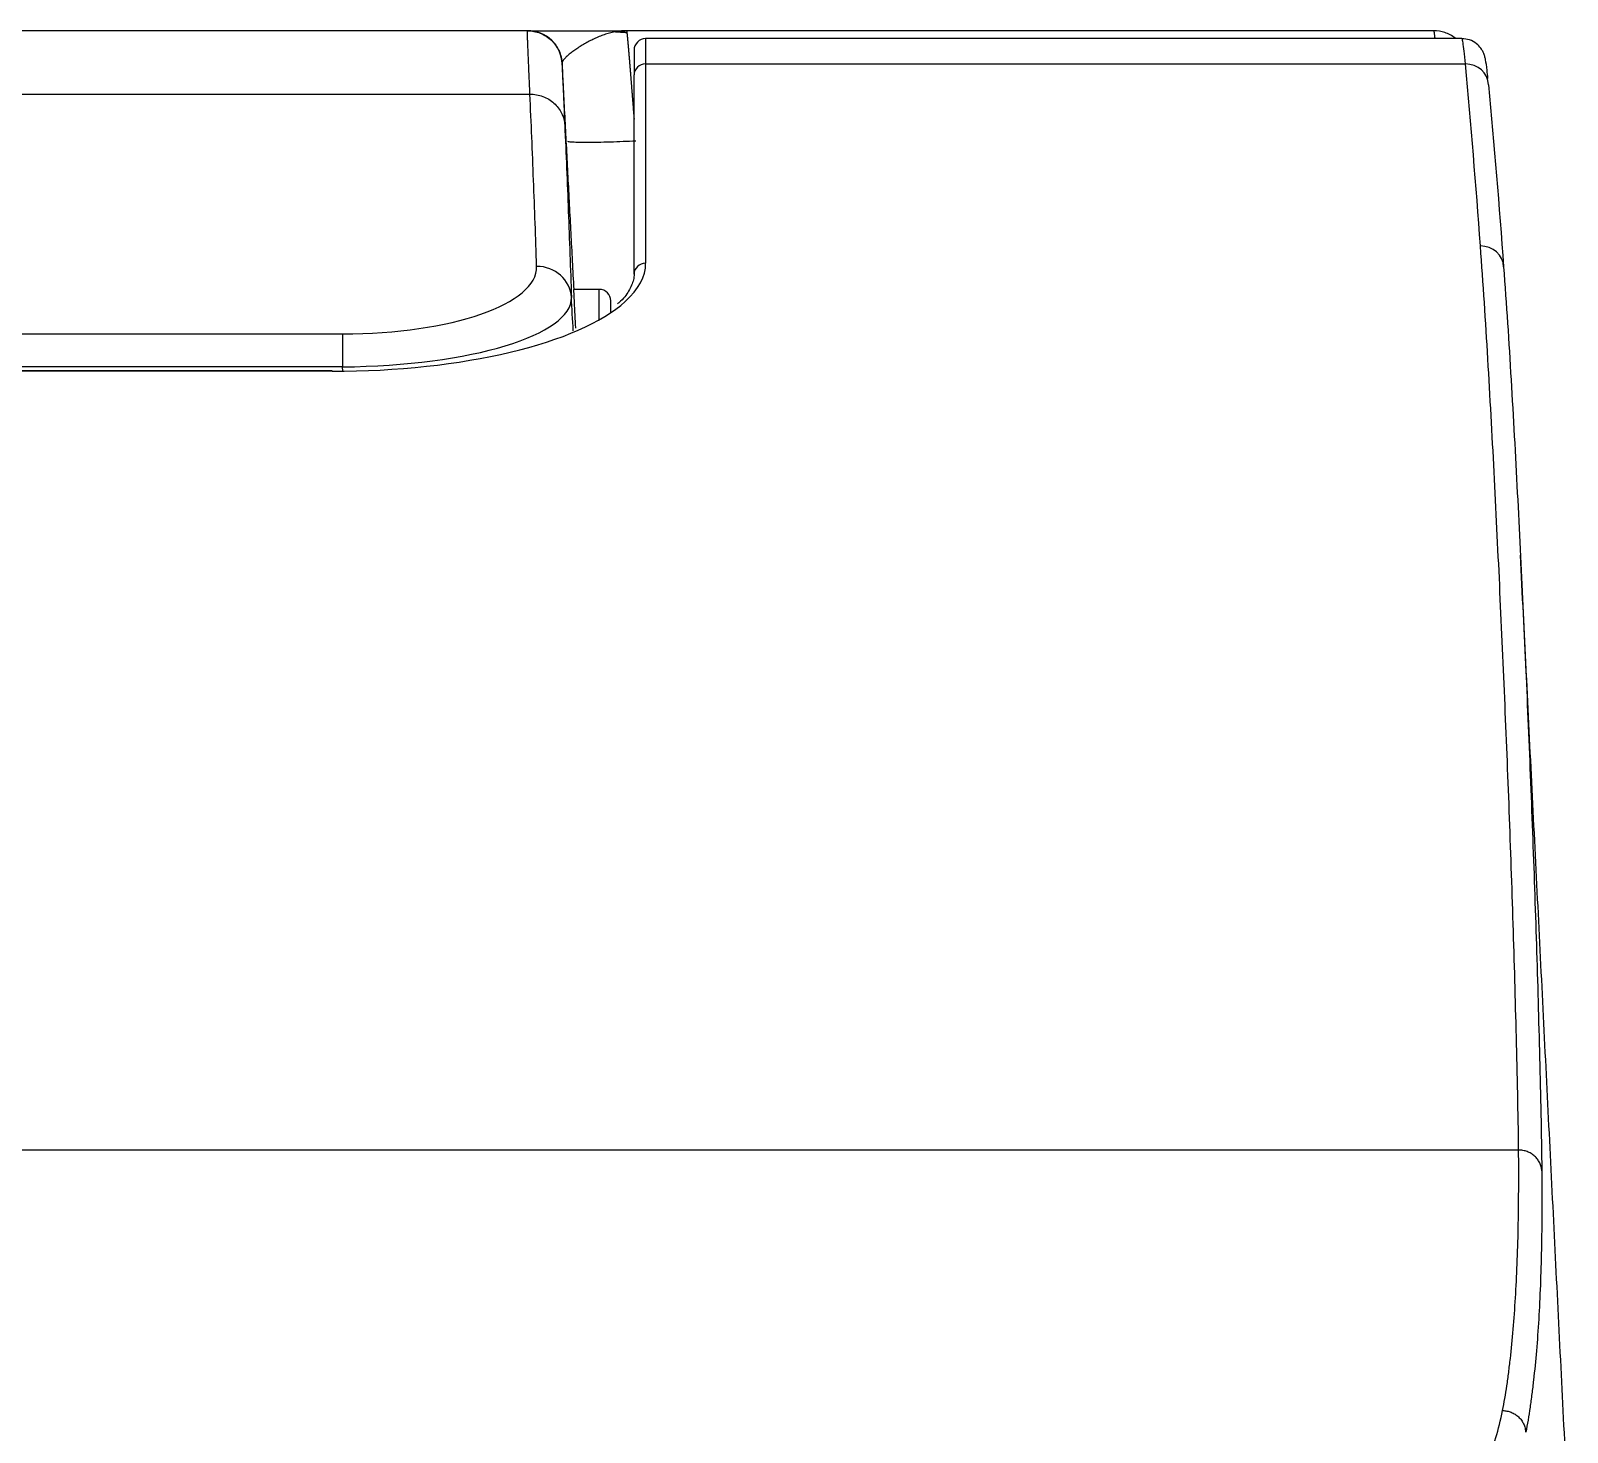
# Model space of a CAD drawing. Extents: x 2759 to 9191, y -64 to 2464.
# Drawn here: x 8086.2 to 8152.4, y 718.6 to 778.9 of the extents above; entities that cross this region are included whole.
import ezdxf

# ---------------------------------------------------------------- set-up
doc = ezdxf.new("R2010")
doc.units = 0
doc.header["$LTSCALE"] = 20
doc.header["$MEASUREMENT"] = 0
doc.layers.get('0').update_dxf_attribs({"linetype": 'CONTINUOUS'})

msp = doc.modelspace()

# ---------------------------------------------------------------- linework, layer by layer
at = {"color": 7, "linetype": 'Continuous'}
for p, q in [((8112.195, 778.095), (8112.195, 777.03)), ((8147.842, 778.595), (8112.695, 778.595)), ((8112.695, 778.595), (8112.695, 777.503)), ((8109.103, 777.513), (8109.101, 777.513)), ((8112.695, 777.503), (8112.695, 768.922)), ((8112.195, 768.449), (8112.195, 777.03)), ((8110.694, 767.795), (8109.61, 767.795)), ((8110.694, 766.483), (8110.694, 767.795)), ((8111.194, 766.788), (8111.194, 767.295)), ((7810.542, 765.876), (8099.646, 765.876)), ((8099.646, 765.876), (8099.646, 764.458)), ((8099.646, 764.458), (7810.542, 764.458)), ((8099.195, 764.294), (7810.992, 764.294)), ((8099.195, 764.267), (7810.992, 764.267)), ((8099.195, 764.267), (8099.195, 764.294)), ((8099.656, 764.269), (8099.646, 764.458))]:
    msp.add_line(p, q, dxfattribs=at)
for centre, radius, start, end in [((8107.607, 777.435), 1.5, 2.94586, 90), ((8112.695, 778.095), 0.5, 90, 180), ((8110.694, 767.295), 0.5, 0, 90)]:
    msp.add_arc(centre, radius, start, end, dxfattribs=at)
for centre, major_axis, ratio, start_param, end_param in [((8112.695, 777.03), (-0.5, 0), 0.945376, 4.712389, 6.283185), ((8147.992, 776.557), (0.996, 0.093), 0.944943, 6.237945, 7.766345), ((8148.642, 768.719), (0.997, 0.073), 0.945109, 6.259084, 7.785221), ((8099.195, 768.922), (13.5, 0), 0.344818, 5.920307, 6.283185), ((8112.695, 768.449), (-0.5, 0), 0.945376, 4.712389, 6.283185), ((8099.486, 768.807), (-8.514, 0.062), 0.34417, 1.592084, 3.155484), ((8108, 767.367), (-1.499, -0.05), 0.945321, 3.164281, 4.681182), ((8099.195, 768.922), (13.5, 0), 0.344818, 4.712389, 5.920307), ((8099.486, 767.389), (10.012, 0.038), 0.292843, 4.727232, 6.290632)]:
    msp.add_ellipse(centre, major_axis=major_axis, ratio=ratio, start_param=start_param, end_param=end_param, dxfattribs=at)
for points, degree in [([(8107.603, 778.935), (7802.591, 778.935)], 1), ([(8111.909, 778.846), (8111.334, 778.883)], 1), ([(8146.631, 778.935), (8135.046, 778.935), (8123.461, 778.935), (8111.877, 778.935)], 3), ([(8109.611, 767.795), (8109.103, 777.513)], 1), ([(8112.695, 777.503), (8124.461, 777.503), (8136.226, 777.503), (8147.992, 777.503)], 3), ([(8148.642, 769.664), (8148.451, 772.277), (8148.235, 774.89), (8147.992, 777.503)], 3), ([(7802.477, 776.204), (8107.713, 776.204)], 1), ([(8148.99, 776.607), (8149.233, 773.995), (8149.45, 771.382), (8149.64, 768.769)], 3), ([(8109.576, 766.015), (8109.55, 766.493), (8109.524, 766.971), (8109.497, 767.449)], 3), ([(8152.38, 716.025), (8150.364, 756.343)], 1), ([(8150.284, 730.726), (8020.157, 730.726), (7890.03, 730.726), (7759.904, 730.726)], 3)]:
    msp.add_open_spline(points, degree=degree, dxfattribs=at)
for points, knots in [([(8107.713, 776.204), (8107.708, 776.317), (8107.698, 776.54), (8107.689, 776.756), (8107.68, 776.967), (8107.675, 777.07), (8107.666, 777.27), (8107.662, 777.367), (8107.654, 777.554), (8107.65, 777.644), (8107.643, 777.817), (8107.64, 777.899), (8107.635, 778.016), (8107.633, 778.054), (8107.63, 778.127), (8107.629, 778.162), (8107.625, 778.264), (8107.622, 778.326), (8107.618, 778.441), (8107.616, 778.493), (8107.612, 778.587), (8107.611, 778.628), (8107.608, 778.701), (8107.607, 778.733), (8107.606, 778.774), (8107.605, 778.787), (8107.604, 778.811), (8107.604, 778.822), (8107.603, 778.852), (8107.603, 778.869), (8107.602, 778.896), (8107.602, 778.906), (8107.602, 778.922), (8107.602, 778.932), (8107.603, 778.935), (8107.603, 778.935)], [0, 0, 0, 0, 0.0625, 0.125, 0.125, 0.1875, 0.1875, 0.25, 0.25, 0.3125, 0.3125, 0.375, 0.375, 0.40625, 0.40625, 0.4375, 0.4375, 0.5, 0.5, 0.5625, 0.5625, 0.625, 0.625, 0.6875, 0.6875, 0.71875, 0.71875, 0.75, 0.75, 0.8125, 0.8125, 0.875, 0.875, 0.9375, 1, 1, 1, 1]), ([(8107.603, 778.935), (8107.698, 778.935), (8107.793, 778.926), (8107.979, 778.89), (8108.071, 778.863), (8108.247, 778.793), (8108.332, 778.75), (8108.492, 778.647), (8108.567, 778.588), (8108.705, 778.458), (8108.767, 778.386), (8108.878, 778.231), (8108.926, 778.149), (8109.005, 777.977), (8109.037, 777.887), (8109.082, 777.702), (8109.096, 777.608), (8109.101, 777.513)], [0, 0, 0, 0, 0.125, 0.125, 0.25, 0.25, 0.375, 0.375, 0.5, 0.5, 0.625, 0.625, 0.75, 0.75, 0.875, 0.875, 1, 1, 1, 1]), ([(8107.676, 778.935), (8107.683, 778.935), (8107.691, 778.935), (8107.73, 778.935), (8107.768, 778.935), (8107.859, 778.935), (8107.911, 778.935), (8107.986, 778.935), (8108.001, 778.935), (8108.032, 778.935), (8108.08, 778.935), (8108.132, 778.935), (8108.239, 778.935), (8108.315, 778.935), (8108.479, 778.935), (8108.566, 778.935), (8108.749, 778.935), (8108.844, 778.935), (8109.044, 778.935), (8109.148, 778.935), (8109.31, 778.935), (8109.365, 778.935), (8109.476, 778.935), (8109.532, 778.935), (8109.704, 778.935), (8109.821, 778.935), (8110.06, 778.935), (8110.182, 778.935), (8110.431, 778.935), (8110.557, 778.935), (8110.814, 778.935), (8110.944, 778.935), (8111.207, 778.935), (8111.34, 778.935), (8111.541, 778.935), (8111.608, 778.935), (8111.709, 778.935), (8111.742, 778.935), (8111.793, 778.935), (8111.809, 778.935), (8111.835, 778.935), (8111.843, 778.935), (8111.855, 778.935), (8111.859, 778.935), (8111.864, 778.935), (8111.864, 778.935), (8111.865, 778.935), (8111.865, 778.935), (8111.865, 778.935), (8111.865, 778.935), (8111.866, 778.935), (8111.867, 778.935), (8111.871, 778.935), (8111.874, 778.935), (8111.877, 778.935)], [0, 0, 0, 0, 0.018043, 0.018043, 0.088183, 0.088183, 0.158323, 0.158323, 0.175857, 0.175857, 0.193392, 0.228462, 0.228462, 0.298602, 0.298602, 0.368742, 0.368742, 0.438882, 0.438882, 0.509021, 0.509021, 0.544091, 0.544091, 0.579161, 0.579161, 0.649301, 0.649301, 0.719441, 0.719441, 0.789581, 0.789581, 0.85972, 0.85972, 0.92986, 0.92986, 0.96493, 0.96493, 0.982465, 0.982465, 0.991233, 0.991233, 0.995616, 0.995616, 0.997808, 0.997808, 0.998082, 0.998219, 0.998219, 0.998253, 0.998253, 0.998288, 0.998356, 0.998904, 1, 1, 1, 1]), ([(8111.877, 778.935), (8111.875, 778.935), (8111.873, 778.935), (8111.87, 778.935), (8111.869, 778.935), (8111.869, 778.935), (8111.869, 778.935), (8111.868, 778.935), (8111.866, 778.935), (8111.864, 778.935), (8111.857, 778.935), (8111.853, 778.935), (8111.839, 778.935), (8111.829, 778.935), (8111.801, 778.934), (8111.782, 778.933), (8111.725, 778.931), (8111.687, 778.928), (8111.573, 778.918), (8111.496, 778.908), (8111.344, 778.882), (8111.268, 778.866), (8111.155, 778.838), (8111.117, 778.828), (8111.043, 778.806), (8111.005, 778.795), (8110.931, 778.771), (8110.894, 778.758), (8110.821, 778.731), (8110.784, 778.718), (8110.675, 778.675), (8110.603, 778.644), (8110.495, 778.595), (8110.46, 778.579), (8110.389, 778.544), (8110.355, 778.527), (8110.25, 778.473), (8110.182, 778.436), (8110.048, 778.36), (8109.982, 778.321), (8109.886, 778.261), (8109.855, 778.241), (8109.793, 778.201), (8109.763, 778.181), (8109.673, 778.121), (8109.615, 778.081), (8109.534, 778.021), (8109.507, 778.001), (8109.456, 777.962), (8109.431, 777.943), (8109.384, 777.904), (8109.361, 777.885), (8109.318, 777.848), (8109.298, 777.829), (8109.241, 777.774), (8109.208, 777.738), (8109.168, 777.687), (8109.156, 777.67), (8109.136, 777.636), (8109.128, 777.62), (8109.107, 777.571), (8109.101, 777.541), (8109.103, 777.51)], [0, 0, 0, 0, 0.000977, 0.001465, 0.001709, 0.001709, 0.001831, 0.001831, 0.001953, 0.003906, 0.003906, 0.007812, 0.007812, 0.015625, 0.015625, 0.03125, 0.03125, 0.0625, 0.0625, 0.125, 0.125, 0.1875, 0.1875, 0.21875, 0.21875, 0.25, 0.25, 0.28125, 0.28125, 0.3125, 0.3125, 0.375, 0.375, 0.40625, 0.40625, 0.4375, 0.4375, 0.5, 0.5, 0.5625, 0.5625, 0.59375, 0.59375, 0.625, 0.625, 0.6875, 0.6875, 0.71875, 0.71875, 0.75, 0.75, 0.78125, 0.78125, 0.8125, 0.8125, 0.875, 0.875, 0.90625, 0.90625, 0.9375, 0.9375, 1, 1, 1, 1]), ([(8111.877, 778.935), (8111.877, 778.935), (8111.877, 778.935), (8111.877, 778.935), (8111.877, 778.934), (8111.877, 778.933), (8111.877, 778.932), (8111.877, 778.931), (8111.878, 778.929), (8111.878, 778.927), (8111.878, 778.925), (8111.878, 778.922), (8111.879, 778.919), (8111.879, 778.916), (8111.88, 778.913), (8111.88, 778.909), (8111.88, 778.905), (8111.881, 778.901), (8111.881, 778.897), (8111.882, 778.892), (8111.883, 778.887), (8111.883, 778.881), (8111.884, 778.875), (8111.884, 778.869), (8111.885, 778.863), (8111.886, 778.856), (8111.886, 778.851), (8111.887, 778.848), (8111.887, 778.847)], [0, 0, 0, 0, 0.037706, 0.075569, 0.113589, 0.151766, 0.190101, 0.228593, 0.267242, 0.306048, 0.345012, 0.384134, 0.423412, 0.462848, 0.502442, 0.542193, 0.582101, 0.622167, 0.662391, 0.702772, 0.743311, 0.784007, 0.824861, 0.865873, 0.907042, 0.948369, 0.989854, 1, 1, 1, 1]), ([(8111.887, 778.847), (8111.887, 778.846), (8111.887, 778.841), (8111.888, 778.834), (8111.889, 778.826), (8111.89, 778.818), (8111.891, 778.809), (8111.892, 778.8), (8111.893, 778.791), (8111.894, 778.781), (8111.895, 778.771), (8111.896, 778.76), (8111.897, 778.75), (8111.898, 778.739), (8111.899, 778.727), (8111.9, 778.715), (8111.902, 778.703), (8111.903, 778.69), (8111.904, 778.677), (8111.905, 778.664), (8111.907, 778.65), (8111.908, 778.636), (8111.91, 778.622), (8111.911, 778.607), (8111.912, 778.592), (8111.914, 778.576), (8111.915, 778.56), (8111.917, 778.544), (8111.918, 778.527), (8111.92, 778.51), (8111.922, 778.492), (8111.923, 778.474), (8111.925, 778.456), (8111.927, 778.437), (8111.929, 778.418), (8111.93, 778.398), (8111.932, 778.378), (8111.934, 778.358), (8111.936, 778.337), (8111.938, 778.315), (8111.94, 778.294), (8111.942, 778.272), (8111.944, 778.249), (8111.946, 778.226), (8111.948, 778.203), (8111.95, 778.179), (8111.952, 778.155), (8111.954, 778.13), (8111.956, 778.105), (8111.958, 778.079), (8111.961, 778.053), (8111.963, 778.027), (8111.965, 778), (8111.968, 777.973), (8111.97, 777.945), (8111.972, 777.917), (8111.975, 777.888), (8111.977, 777.859), (8111.98, 777.83), (8111.982, 777.8), (8111.985, 777.769), (8111.987, 777.738), (8111.99, 777.707), (8111.992, 777.676), (8111.995, 777.643), (8111.998, 777.611), (8112, 777.578), (8112.003, 777.544), (8112.006, 777.51), (8112.009, 777.476), (8112.012, 777.441), (8112.014, 777.406), (8112.017, 777.37), (8112.02, 777.334), (8112.023, 777.297), (8112.026, 777.26), (8112.029, 777.223), (8112.032, 777.185), (8112.035, 777.147), (8112.038, 777.108), (8112.042, 777.069), (8112.045, 777.029), (8112.048, 776.989), (8112.051, 776.948), (8112.054, 776.907), (8112.058, 776.866), (8112.061, 776.824), (8112.064, 776.782), (8112.068, 776.739), (8112.071, 776.696), (8112.075, 776.653), (8112.078, 776.609), (8112.082, 776.564), (8112.085, 776.52), (8112.089, 776.474), (8112.092, 776.429), (8112.096, 776.383), (8112.1, 776.336), (8112.103, 776.29), (8112.107, 776.242), (8112.111, 776.195), (8112.114, 776.147), (8112.118, 776.098), (8112.122, 776.05), (8112.126, 776.001), (8112.13, 775.951), (8112.134, 775.901), (8112.138, 775.851), (8112.142, 775.8), (8112.146, 775.749), (8112.15, 775.698), (8112.154, 775.646), (8112.158, 775.594), (8112.162, 775.542), (8112.166, 775.489), (8112.17, 775.436), (8112.175, 775.383), (8112.179, 775.329), (8112.183, 775.275), (8112.187, 775.221), (8112.191, 775.172), (8112.194, 775.142), (8112.195, 775.13)], [0, 0, 0, 0, 0.005166, 0.012022, 0.018903, 0.025811, 0.032744, 0.039703, 0.046688, 0.053699, 0.060736, 0.067799, 0.074888, 0.082003, 0.089143, 0.09631, 0.103502, 0.11072, 0.117965, 0.125235, 0.132531, 0.139853, 0.147201, 0.154574, 0.161974, 0.1694, 0.176852, 0.184329, 0.191833, 0.199362, 0.206918, 0.214499, 0.222106, 0.22974, 0.237399, 0.245084, 0.252795, 0.260533, 0.268296, 0.276085, 0.2839, 0.291741, 0.299608, 0.307501, 0.31542, 0.323365, 0.331336, 0.339333, 0.347356, 0.355405, 0.36348, 0.371581, 0.379708, 0.387861, 0.396039, 0.404244, 0.412475, 0.420732, 0.429015, 0.437324, 0.445659, 0.45402, 0.462407, 0.47082, 0.479259, 0.487724, 0.496215, 0.504733, 0.513276, 0.521845, 0.53044, 0.539061, 0.547709, 0.556382, 0.565081, 0.573807, 0.582558, 0.591336, 0.600139, 0.608969, 0.617824, 0.626706, 0.635614, 0.644547, 0.653507, 0.662493, 0.671505, 0.680543, 0.689607, 0.698697, 0.707813, 0.716956, 0.726124, 0.735318, 0.744539, 0.753785, 0.763058, 0.772356, 0.781681, 0.791032, 0.800409, 0.809812, 0.819241, 0.828696, 0.838177, 0.847684, 0.857217, 0.866777, 0.876362, 0.885974, 0.895612, 0.905275, 0.914965, 0.924681, 0.934423, 0.944191, 0.953985, 0.963806, 0.973652, 0.983525, 0.993423, 1, 1, 1, 1]), ([(8147.58, 778.598), (8147.571, 778.606), (8147.431, 778.716), (8147.123, 778.883), (8146.8, 778.929), (8146.63, 778.926)], [0, 0, 0, 0, 0.033993, 0.522434, 1, 1, 1, 1]), ([(8146.685, 778.612), (8146.685, 778.616), (8146.685, 778.619), (8146.683, 778.636), (8146.682, 778.649), (8146.677, 778.688), (8146.675, 778.712), (8146.667, 778.779), (8146.657, 778.853), (8146.648, 778.897), (8146.639, 778.927), (8146.635, 778.935), (8146.631, 778.935)], [0, 0, 0, 0, 0.014715, 0.014715, 0.0804, 0.0804, 0.211772, 0.211772, 0.474515, 0.737257, 0.737257, 1, 1, 1, 1]), ([(8148.963, 776.884), (8148.951, 777.009), (8148.915, 777.361), (8148.883, 777.592), (8148.832, 777.812), (8148.787, 777.961), (8148.673, 778.175), (8148.474, 778.393), (8148.182, 778.559), (8147.958, 778.589), (8147.841, 778.587)], [0, 0, 0, 0, 0.186121, 0.567532, 0.684514, 0.774885, 0.830785, 0.883576, 0.943831, 1, 1, 1, 1]), ([(8147.992, 777.503), (8147.973, 777.718), (8147.955, 777.901), (8147.922, 778.203), (8147.907, 778.323), (8147.879, 778.499), (8147.866, 778.556), (8147.852, 778.587), (8147.849, 778.591), (8147.845, 778.595), (8147.843, 778.595), (8147.842, 778.595)], [0, 0, 0, 0, 0.295772, 0.295772, 0.591545, 0.591545, 0.887317, 0.887317, 0.96126, 0.96126, 1, 1, 1, 1]), ([(8109.101, 777.513), (8109.101, 777.513), (8109.1, 777.511), (8109.1, 777.501), (8109.1, 777.486), (8109.1, 777.476), (8109.101, 777.45), (8109.101, 777.434), (8109.102, 777.395), (8109.103, 777.372), (8109.105, 777.319), (8109.106, 777.289), (8109.109, 777.219), (8109.11, 777.179), (8109.114, 777.089), (8109.116, 777.039), (8109.12, 776.928), (8109.123, 776.868), (8109.128, 776.737), (8109.131, 776.667), (8109.138, 776.516), (8109.141, 776.437), (8109.149, 776.269), (8109.152, 776.182), (8109.16, 776), (8109.165, 775.905), (8109.173, 775.71), (8109.178, 775.61), (8109.187, 775.404), (8109.196, 775.194), (8109.206, 774.976), (8109.21, 774.865)], [0, 0, 0, 0, 0.0625, 0.125, 0.125, 0.1875, 0.1875, 0.25, 0.25, 0.3125, 0.3125, 0.375, 0.375, 0.4375, 0.4375, 0.5, 0.5, 0.5625, 0.5625, 0.625, 0.625, 0.6875, 0.6875, 0.75, 0.75, 0.8125, 0.8125, 0.875, 0.875, 0.9375, 1, 1, 1, 1]), ([(8107.713, 776.204), (8107.808, 776.204), (8107.903, 776.196), (8108.089, 776.163), (8108.181, 776.138), (8108.357, 776.073), (8108.442, 776.032), (8108.602, 775.936), (8108.677, 775.88), (8108.815, 775.757), (8108.877, 775.689), (8108.988, 775.544), (8109.036, 775.466), (8109.115, 775.303), (8109.146, 775.218), (8109.192, 775.044), (8109.206, 774.955), (8109.21, 774.865)], [0, 0, 0, 0, 0.125, 0.125, 0.25, 0.25, 0.375, 0.375, 0.5, 0.5, 0.625, 0.625, 0.75, 0.75, 0.875, 0.875, 1, 1, 1, 1]), ([(8108, 768.785), (8107.959, 770.022), (8107.915, 771.258), (8107.819, 773.731), (8107.767, 774.967), (8107.713, 776.204)], [0, 0, 0, 0, 0.5, 0.5, 1, 1, 1, 1]), ([(8109.21, 774.865), (8109.265, 773.629), (8109.316, 772.393), (8109.412, 769.921), (8109.457, 768.685), (8109.497, 767.449)], [0, 0, 0, 0, 0.5, 0.5, 1, 1, 1, 1]), ([(8109.326, 774.173), (8109.361, 774.165), (8109.414, 774.158), (8109.56, 774.147), (8109.653, 774.142), (8109.877, 774.136), (8110.008, 774.134), (8110.3, 774.134), (8110.461, 774.135), (8110.804, 774.141), (8110.985, 774.146), (8111.537, 774.163), (8111.917, 774.179), (8112.27, 774.197)], [0, 0, 0, 0, 0.141646, 0.141646, 0.284705, 0.284705, 0.427764, 0.427764, 0.570823, 0.570823, 0.713882, 0.713882, 1, 1, 1, 1]), ([(8150.284, 730.725), (8150.276, 731.536), (8150.263, 732.348), (8150.23, 733.97), (8150.211, 734.782), (8150.148, 737.216), (8150.102, 738.838), (8150, 742.083), (8149.887, 745.328), (8149.756, 748.573), (8149.618, 751.818), (8149.545, 753.44), (8149.393, 756.685), (8149.314, 758.308), (8149.062, 763.175), (8148.878, 766.42), (8148.642, 769.664)], [0, 0, 0, 0, 0.0625, 0.0625, 0.125, 0.125, 0.25, 0.25, 0.375, 0.5, 0.5, 0.625, 0.625, 0.75, 0.75, 1, 1, 1, 1]), ([(8112.195, 768.449), (8112.196, 768.37), (8112.172, 768.138), (8111.99, 767.739), (8111.742, 767.377), (8111.499, 767.19), (8111.478, 767.175)], [0, 0, 0, 0, 0.207867, 0.596855, 0.966142, 1, 1, 1, 1]), ([(8149.64, 768.769), (8149.877, 765.525), (8150.061, 762.28), (8150.312, 757.413), (8150.392, 755.79), (8150.544, 752.545), (8150.617, 750.923), (8150.755, 747.677), (8150.82, 746.055), (8150.942, 742.81), (8150.999, 741.187), (8151.101, 737.942), (8151.147, 736.319), (8151.209, 733.886), (8151.229, 733.075), (8151.262, 731.453), (8151.275, 730.642), (8151.282, 729.831)], [0, 0, 0, 0, 0.25, 0.25, 0.375, 0.375, 0.5, 0.5, 0.625, 0.625, 0.75, 0.75, 0.875, 0.875, 0.9375, 0.9375, 1, 1, 1, 1]), ([(8109.684, 766.118), (8109.682, 766.159), (8109.68, 766.2), (8109.676, 766.282), (8109.674, 766.324), (8109.671, 766.385), (8109.67, 766.405), (8109.668, 766.445), (8109.663, 766.543), (8109.658, 766.636), (8109.648, 766.85), (8109.635, 767.106), (8109.625, 767.309), (8109.619, 767.44), (8109.617, 767.481), (8109.614, 767.536), (8109.614, 767.554), (8109.612, 767.587), (8109.611, 767.603), (8109.608, 767.677), (8109.606, 767.721), (8109.604, 767.78), (8109.603, 767.795), (8109.604, 767.795), (8109.604, 767.795), (8109.604, 767.795)], [0, 0, 0, 0, 0.038297, 0.038297, 0.078273, 0.078273, 0.098261, 0.098261, 0.118249, 0.198201, 0.198201, 0.358106, 0.51801, 0.51801, 0.597962, 0.597962, 0.637938, 0.637938, 0.677914, 0.677914, 0.837819, 0.837819, 0.997723, 0.997723, 1, 1, 1, 1]), ([(8149.594, 719.506), (8149.665, 719.848), (8149.725, 720.205), (8149.806, 720.765), (8149.832, 720.956), (8149.882, 721.345), (8149.906, 721.544), (8149.974, 722.151), (8150.016, 722.571), (8150.09, 723.444), (8150.122, 723.896), (8150.207, 725.298), (8150.246, 726.296), (8150.289, 728.416), (8150.294, 729.54), (8150.284, 730.726)], [0, 0, 0, 0, 0.125, 0.125, 0.1875, 0.1875, 0.25, 0.25, 0.375, 0.375, 0.5, 0.5, 0.75, 0.75, 1, 1, 1, 1]), ([(8151.282, 729.831), (8151.279, 729.891), (8151.27, 729.951), (8151.239, 730.067), (8151.218, 730.123), (8151.165, 730.232), (8151.133, 730.284), (8151.059, 730.381), (8151.018, 730.426), (8150.926, 730.508), (8150.876, 730.545), (8150.769, 730.609), (8150.713, 730.637), (8150.595, 730.681), (8150.534, 730.698), (8150.41, 730.72), (8150.347, 730.726), (8150.284, 730.726)], [0, 0, 0, 0, 0.125, 0.125, 0.25, 0.25, 0.375, 0.375, 0.5, 0.5, 0.625, 0.625, 0.75, 0.75, 0.875, 0.875, 1, 1, 1, 1]), ([(8151.282, 729.831), (8151.293, 728.641), (8151.288, 727.514), (8151.244, 725.386), (8151.205, 724.385), (8151.121, 722.977), (8151.088, 722.524), (8151.014, 721.648), (8150.972, 721.226), (8150.904, 720.617), (8150.88, 720.417), (8150.83, 720.027), (8150.804, 719.835), (8150.723, 719.273), (8150.663, 718.914), (8150.592, 718.571)], [0, 0, 0, 0, 0.25, 0.25, 0.5, 0.5, 0.625, 0.625, 0.75, 0.75, 0.8125, 0.8125, 0.875, 0.875, 1, 1, 1, 1]), ([(8144.678, 714.114), (8145.012, 714.153), (8145.331, 714.215), (8145.708, 714.321), (8145.783, 714.344), (8145.93, 714.392), (8146.147, 714.469), (8146.355, 714.558), (8147.029, 714.887), (8147.502, 715.242), (8148.012, 715.803), (8148.11, 715.921), (8148.25, 716.107), (8148.296, 716.171), (8148.386, 716.301), (8148.517, 716.5), (8148.639, 716.712), (8148.794, 717.007), (8148.867, 717.16), (8149.074, 717.637), (8149.196, 717.978), (8149.413, 718.707), (8149.509, 719.095), (8149.594, 719.506)], [0, 0, 0, 0, 0.125, 0.125, 0.15625, 0.15625, 0.1875, 0.25, 0.25, 0.5, 0.5, 0.5625, 0.5625, 0.59375, 0.59375, 0.625, 0.6875, 0.6875, 0.75, 0.75, 0.875, 0.875, 1, 1, 1, 1]), ([(8149.594, 719.506), (8149.657, 719.505), (8149.72, 719.499), (8149.844, 719.475), (8149.905, 719.457), (8150.022, 719.41), (8150.078, 719.381), (8150.185, 719.314), (8150.235, 719.275), (8150.326, 719.189), (8150.368, 719.142), (8150.442, 719.041), (8150.474, 718.987), (8150.527, 718.874), (8150.548, 718.815), (8150.579, 718.695), (8150.588, 718.633), (8150.592, 718.571)], [0, 0, 0, 0, 0.125, 0.125, 0.25, 0.25, 0.375, 0.375, 0.5, 0.5, 0.625, 0.625, 0.75, 0.75, 0.875, 0.875, 1, 1, 1, 1])]:
    msp.add_open_spline(points, degree=3, knots=knots, dxfattribs=at)

doc.saveas('drawing.dxf')
